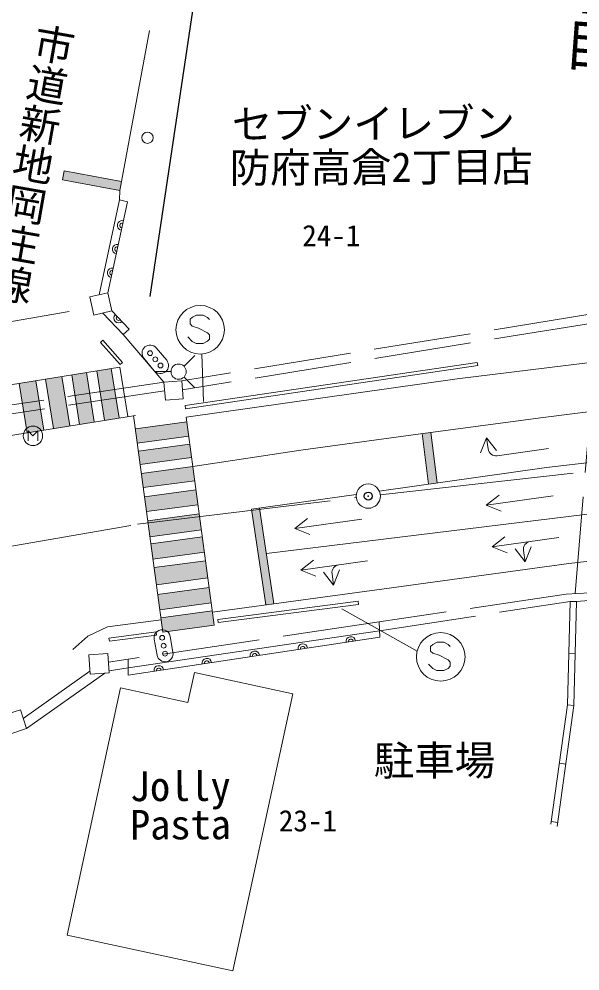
# Model space of a CAD drawing. Units: millimetres, scale not verified. Extents: x 40000 to 680000, y 20000 to 380000.
# Drawn here: x 145686 to 180363, y 255654 to 314472 of the extents above; entities that cross this region are included whole.
import ezdxf
from ezdxf.enums import TextEntityAlignment as Align

# ---------------------------------------------------------------- set-up
doc = ezdxf.new("R2010")
doc.units = ezdxf.units.MM
doc.header["$LTSCALE"] = 1000
doc.header["$PDMODE"] = 32
doc.header["$PDSIZE"] = 500
doc.linetypes.add('CHAIN', pattern=[18.5, 12, -1.5, 3.5, -1.5])
doc.linetypes.add('DASHED', pattern=[7.5, 6, -1.5])
for name, color, linetype, lineweight in [('M-BGD', 7, 'Continuous', 13), ('M-BGD-EXST', 7, 'Continuous', 13), ('M-BMK', 2, 'CHAIN', 13), ('M-BMK-SRVR', 3, 'Continuous', 13), ('M-STR-STRC', 7, 'Continuous', 13)]:
    doc.layers.add(name, color=color, linetype=linetype, lineweight=lineweight)
doc.layers.add('M-BMK-HTXT', color=7, linetype='Continuous')
doc.layers.add('M-OTRS', color=6, linetype='Continuous')
doc.styles.add('@ＭＳ ゴシック', font='')
doc.styles.add('ＭＳ ゴシック', font='')
doc.styles.get('@ＭＳ ゴシック').set_extended_font_data('@MS Gothic')
doc.styles.get('ＭＳ ゴシック').set_extended_font_data('MS Gothic')

msp = doc.modelspace()

# ---------------------------------------------------------------- hatches: boundary and pattern name
at = {"layer": 'M-STR-STRC'}
for points in [[(151925, 303879), (152029, 304443), (148473, 305099), (148369, 304536)], [(148545, 291124), (148342, 292383), (147324, 292219), (147524, 290972)], [(150052, 291349), (149847, 292625), (148943, 292480), (149147, 291214)], [(151586, 291578), (151378, 292872), (150488, 292729), (150695, 291445)], [(146925, 290883), (146725, 292123), (145697, 291958), (145895, 290729)], [(150137, 290822), (150052, 291349), (149147, 291214), (149232, 290687)], [(151671, 291051), (151586, 291578), (150695, 291445), (150779, 290918)], [(147010, 290355), (146925, 290883), (145895, 290729), (145980, 290202)], [(148630, 290597), (148545, 291124), (147524, 290972), (147609, 290445)], [(148833, 289332), (148630, 290597), (147609, 290445), (147815, 289168)], [(150338, 289574), (150137, 290822), (149232, 290687), (149434, 289429)], [(151869, 289821), (151671, 291051), (150779, 290918), (150979, 289678)], [(147216, 289072), (147010, 290355), (145980, 290202), (146188, 288907)], [(156180, 288694), (156061, 289578), (152880, 289151), (152999, 288266)], [(171537, 285805), (171149, 288927), (170603, 288853), (170991, 285728)], [(156357, 287374), (156246, 288201), (153065, 287774), (153176, 286947)], [(156549, 285945), (156431, 286823), (153250, 286395), (153368, 285517)], [(156748, 284463), (156625, 285383), (153444, 284955), (153567, 284036)], [(160943, 278271), (161445, 278339), (160977, 281453), (160569, 284174), (160067, 284112)], [(156848, 283719), (156824, 283900), (153643, 283472), (153662, 283330)], [(156957, 282911), (156848, 283719), (153662, 283330), (153776, 282483)], [(157142, 281534), (157014, 282483), (153833, 282055), (153961, 281106)], [(157356, 279941), (157213, 281001), (154032, 280574), (154175, 279514)], [(157563, 278401), (157435, 279352), (154254, 278924), (154382, 277974)], [(157749, 277017), (157640, 277825), (157630, 277903), (154449, 277476), (154467, 277340), (154568, 276590)]]:
    msp.add_hatch(color=256, dxfattribs=at).paths.add_polyline_path(points)

# ---------------------------------------------------------------- linework, layer by layer
at = {"layer": 'M-BGD'}
for p, q in [((151893, 303291), (150642, 297438)), ((152382, 303187), (151180, 297560)), ((152382, 303187), (151893, 303291)), ((151180, 297560), (150054, 297306)), ((150308, 296180), (150054, 297306)), ((151180, 297560), (151433, 296434)), ((150308, 296180), (151433, 296434)), ((150866, 296306), (152128, 294974)), ((151433, 296434), (152491, 295318)), ((152128, 294974), (152491, 295318)), ((150727, 294490), (150877, 294623)), ((150727, 294490), (151937, 293123)), ((150877, 294623), (152087, 293255)), ((152087, 293255), (151937, 293123)), ((174012, 293253), (155949, 290586)), ((174042, 293055), (155979, 290388)), ((174012, 293253), (174042, 293055)), ((154640, 292034), (155750, 292124)), ((154640, 292034), (154731, 290923)), ((155841, 291014), (155750, 292124)), ((155841, 291014), (154731, 290923)), ((155979, 290388), (155949, 290586)), ((157979, 277377), (166655, 278496)), ((158005, 277178), (166681, 278298)), ((166681, 278298), (166655, 278496)), ((179582, 272091), (179757, 278484)), ((179757, 278484), (180156, 278473)), ((179982, 272058), (180156, 278473)), ((158005, 277178), (157979, 277377)), ((167994, 276279), (167949, 277221)), ((151246, 276224), (154160, 276603)), ((152429, 274380), (167975, 276677)), ((154186, 276405), (154160, 276603)), ((151272, 276026), (151246, 276224)), ((151272, 276026), (154186, 276405)), ((152429, 273935), (167994, 276279)), ((179669, 275287), (180069, 275276)), ((149995, 275183), (151181, 275263)), ((149995, 275183), (150075, 273998)), ((151261, 274078), (151181, 275263)), ((152429, 273935), (152429, 274917)), ((156127, 272238), (156529, 274094)), ((156529, 274094), (162608, 272777)), ((151261, 274078), (150075, 273998)), ((148656, 257873), (151964, 273140)), ((151964, 273140), (156127, 272238)), ((162608, 272777), (158898, 255654)), ((144599, 271413), (145772, 271799)), ((146158, 270627), (145772, 271799)), ((178569, 264724), (179582, 272091)), ((178954, 264588), (179982, 272058)), ((179582, 272091), (179981, 272058)), ((146158, 270627), (144985, 270240)), ((179087, 268488), (179483, 268433)), ((178591, 264885), (178987, 264830)), ((148656, 257873), (158898, 255654))]:
    msp.add_line(p, q, dxfattribs=at)
at = {"layer": 'M-BGD', "linetype": 'DASHED'}
for p, q in [((142865, 295376), (150204, 296642)), ((180972, 296239), (155750, 292124)), ((181008, 295670), (155796, 291557)), ((152128, 294974), (154640, 292034)), ((180073, 278969), (181402, 294971)), ((154640, 292034), (137493, 289476)), ((154683, 291500), (137530, 288942)), ((179514, 278937), (167949, 277221)), ((182791, 279121), (179514, 278937)), ((167975, 276677), (179757, 278484)), ((180156, 278473), (182797, 278700)), ((167949, 277221), (152429, 274917)), ((152429, 274917), (151217, 274737)), ((145949, 271260), (150063, 274184)), ((151252, 274206), (152429, 274380)), ((146158, 270627), (150987, 274059))]:
    msp.add_line(p, q, dxfattribs=at)
at = {"layer": 'M-BGD'}
for centre, radius, start, end in [((152069, 301720), 300, 77.93845, 257.93845), ((152069, 301720), 150, 77.93845, 257.93845), ((151755, 300253), 300, 77.93845, 257.93845), ((151755, 300253), 150, 77.93845, 257.93845), ((151442, 298786), 300, 77.93845, 257.93845), ((151442, 298786), 150, 77.93845, 257.93845), ((151846, 295999), 300, 133.45425, 313.45425), ((151846, 295999), 150, 133.45425, 313.45425), ((163229, 275562), 300, 8.56567, 188.56567), ((166196, 276008), 300, 8.56567, 188.56567), ((166196, 276008), 150, 8.56567, 188.56567), ((160263, 275115), 300, 8.56567, 188.56567), ((163229, 275562), 150, 8.56567, 188.56567), ((157296, 274668), 300, 8.56567, 188.56567), ((157296, 274668), 150, 8.56567, 188.56567), ((160263, 275115), 150, 8.56567, 188.56567), ((154330, 274221), 300, 8.56567, 188.56567), ((154330, 274221), 150, 8.56567, 188.56567)]:
    msp.add_arc(centre, radius, start, end, dxfattribs=at)
at = {"layer": 'M-BGD-EXST'}
for p, q in [((156400, 296046), (156256, 295921)), ((156256, 295921), (156256, 295638)), ((156658, 296185), (156400, 296046)), ((157066, 296178), (156658, 296185)), ((157336, 296040), (157066, 296178)), ((157462, 295914), (157336, 296040)), ((156256, 295638), (156387, 295493)), ((156387, 295493), (156777, 295374)), ((156777, 295374), (157336, 295091)), ((156387, 294557), (156124, 294827)), ((157336, 295091), (157468, 294953)), ((157468, 294695), (157336, 294563)), ((157468, 294953), (157468, 294695)), ((154170, 294151), (154813, 293384)), ((156645, 294431), (156387, 294557)), ((157066, 294431), (156645, 294431)), ((157336, 294563), (157066, 294431)), ((154047, 292742), (153404, 293508)), ((155885, 293019), (156552, 293685)), ((157091, 290847), (156984, 293778)), ((155081, 292685), (154138, 292685)), ((155885, 292352), (156552, 291685)), ((146247, 288419), (146247, 289019)), ((146247, 289019), (146547, 288719)), ((146547, 288719), (146847, 289019)), ((146847, 289019), (146847, 288419)), ((165645, 278020), (170299, 275413)), ((154218, 275170), (154044, 276155)), ((155029, 276329), (155203, 275344)), ((171529, 275971), (171272, 275833)), ((171938, 275965), (171529, 275971)), ((172208, 275827), (171938, 275965)), ((171272, 275833), (171127, 275707)), ((171127, 275707), (171127, 275424)), ((171127, 275424), (171259, 275280)), ((171259, 275280), (171649, 275161)), ((172334, 275701), (172208, 275827)), ((171649, 275161), (172208, 274878)), ((172208, 274878), (172340, 274739)), ((172340, 274739), (172340, 274482)), ((171259, 274344), (170995, 274614)), ((171517, 274218), (171259, 274344)), ((171938, 274218), (171517, 274218)), ((172208, 274350), (171938, 274218)), ((172340, 274482), (172208, 274350))]:
    msp.add_line(p, q, dxfattribs=at)
for centre, radius in [((153625, 307136), 350), ((156886, 295275), 1500), ((153787, 293829), 150), ((154109, 293446), 150), ((154430, 293063), 150), ((155552, 292685), 471), ((146547, 288719), 600), ((171757, 275061), 1500), ((154537, 276242), 150), ((154624, 275749), 150), ((154711, 275257), 150)]:
    msp.add_circle(centre, radius, dxfattribs=at)
for centre, start, end in [((153787, 293829), 40, 220), ((154430, 293063), 220, 40), ((154537, 276242), 10, 190), ((154711, 275257), 190, 10)]:
    msp.add_arc(centre, 500, start, end, dxfattribs=at)
at = {"layer": 'M-BMK'}
for p, q in [((168020, 285076), (227031, 291685)), ((153019, 283252), (166530, 284902)), ((104309, 274824), (153019, 283252))]:
    msp.add_line(p, q, dxfattribs=at)
at = {"layer": 'M-BMK-SRVR'}
msp.add_circle((167275, 284993), 750, dxfattribs=at)
at = {"layer": 'M-OTRS'}
msp.add_point((167275, 284993), dxfattribs=at)
at = {"layer": 'M-STR-STRC', "lineweight": 25}
msp.add_line((153793, 297327), (158068, 325972), dxfattribs=at)
at = {"layer": 'M-STR-STRC'}
for p, q in [((153749, 313764), (151925, 303879)), ((148473, 305099), (148369, 304536)), ((148473, 305099), (152029, 304443)), ((148369, 304536), (151925, 303879)), ((151893, 303291), (151925, 303879)), ((139550, 290969), (151925, 292960)), ((152416, 289909), (151925, 292960)), ((172771, 292244), (182692, 293456)), ((148833, 289332), (148342, 292383)), ((149434, 289429), (148943, 292480)), ((150338, 289574), (149847, 292625)), ((150979, 289678), (150488, 292729)), ((151869, 289821), (151378, 292872)), ((146188, 288907), (145697, 291958)), ((147216, 289072), (146725, 292123)), ((147815, 289168), (147324, 292219)), ((156022, 289865), (172771, 292244)), ((178084, 289854), (188002, 291075)), ((135230, 287143), (152876, 289983)), ((152770, 289966), (154568, 276590)), ((152880, 289151), (156061, 289578)), ((156022, 289865), (157749, 277017)), ((170505, 288840), (178084, 289854)), ((178297, 286757), (203091, 289753)), ((163109, 287827), (170505, 288840)), ((170603, 288853), (170991, 285728)), ((171149, 288927), (171537, 285805)), ((152999, 288266), (156180, 288694)), ((174212, 287666), (174585, 288594)), ((175202, 287807), (174585, 288594)), ((174682, 287908), (174585, 288594)), ((153065, 287774), (156246, 288201)), ((156431, 286823), (163109, 287827)), ((178424, 287936), (175248, 287484)), ((153176, 286947), (156357, 287374)), ((153250, 286395), (156431, 286823)), ((203627, 286673), (160977, 281453)), ((167958, 285301), (178297, 286757)), ((153368, 285517), (156549, 285945)), ((153444, 284955), (156625, 285383)), ((160055, 284189), (166533, 285101)), ((175359, 285045), (174572, 284427)), ((178705, 285016), (174572, 284427)), ((153567, 284036), (156748, 284463)), ((160055, 284189), (160943, 278271)), ((160556, 284259), (161445, 278339)), ((175500, 284055), (174572, 284427)), ((153643, 283472), (156824, 283900)), ((163526, 283604), (162739, 282987)), ((166872, 283576), (162739, 282987)), ((163667, 282614), (162739, 282987)), ((153776, 282483), (156957, 282911)), ((153833, 282055), (157014, 282483)), ((175717, 282473), (174930, 281856)), ((179064, 282445), (174930, 281856)), ((175858, 281483), (174930, 281856)), ((177339, 281869), (176966, 280941)), ((179683, 280825), (187739, 281789)), ((153961, 281106), (157142, 281534)), ((176349, 281728), (176966, 280941)), ((176868, 281627), (176966, 280941)), ((154032, 280574), (157213, 281001)), ((163884, 281033), (163097, 280416)), ((167231, 281004), (163097, 280416)), ((168704, 279319), (179683, 280825)), ((164025, 280043), (163097, 280416)), ((164516, 280288), (165133, 279501)), ((165035, 280187), (165133, 279501)), ((165506, 280429), (165133, 279501)), ((154175, 279514), (157356, 279941)), ((154254, 278924), (157435, 279352)), ((157640, 277825), (168704, 279319)), ((154382, 277974), (157563, 278401)), ((154449, 277476), (157630, 277903)), ((151164, 276927), (154467, 277340)), ((149948, 276348), (151164, 276927)), ((154568, 276590), (157749, 277017)), ((149022, 275518), (149948, 276348))]:
    msp.add_line(p, q, dxfattribs=at)
for centre, start, end in [((175177, 287979), 188.10414, 278.10414), ((177363, 281697), 98.10579, 188.10579), ((165530, 280257), 98.10579, 188.10579)]:
    msp.add_arc(centre, 500, start, end, dxfattribs=at)

# ---------------------------------------------------------------- texts
at = {"layer": 'M-BMK-HTXT', "style": '@ＭＳ ゴシック'}
for s, height, rotation, p in [('佐波一丁目', 2566, 265.751, (178916, 311266)), ('市道新地岡庄線', 1833, 260.022, (143575, 297138))]:
    msp.add_text(s, height=height, rotation=rotation, dxfattribs=at).set_placement(p, align=Align.BOTTOM_RIGHT)
at = {"layer": 'M-BMK-HTXT', "style": 'ＭＳ ゴシック'}
for s, p in [('セブンイレブン', (158849, 306516)), ('防府高倉2丁目店', (158718, 303813)), ('駐車場', (167625, 267173))]:
    msp.add_text(s, height=1833, rotation=0.241, dxfattribs=at).set_placement(p, align=Align.BOTTOM_LEFT)
for s, p in [('24-1', (163195, 300034)), ('23-1', (161746, 263881))]:
    msp.add_text(s, height=1320, dxfattribs=at).set_placement(p, align=Align.BOTTOM_LEFT)
for s, p in [('Jolly', (155659, 265606)), ('Pasta', (155669, 263236))]:
    msp.add_text(s, height=1833, rotation=0.241, dxfattribs=at).set_placement(p, align=Align.BOTTOM_CENTER)

doc.saveas('drawing.dxf')
